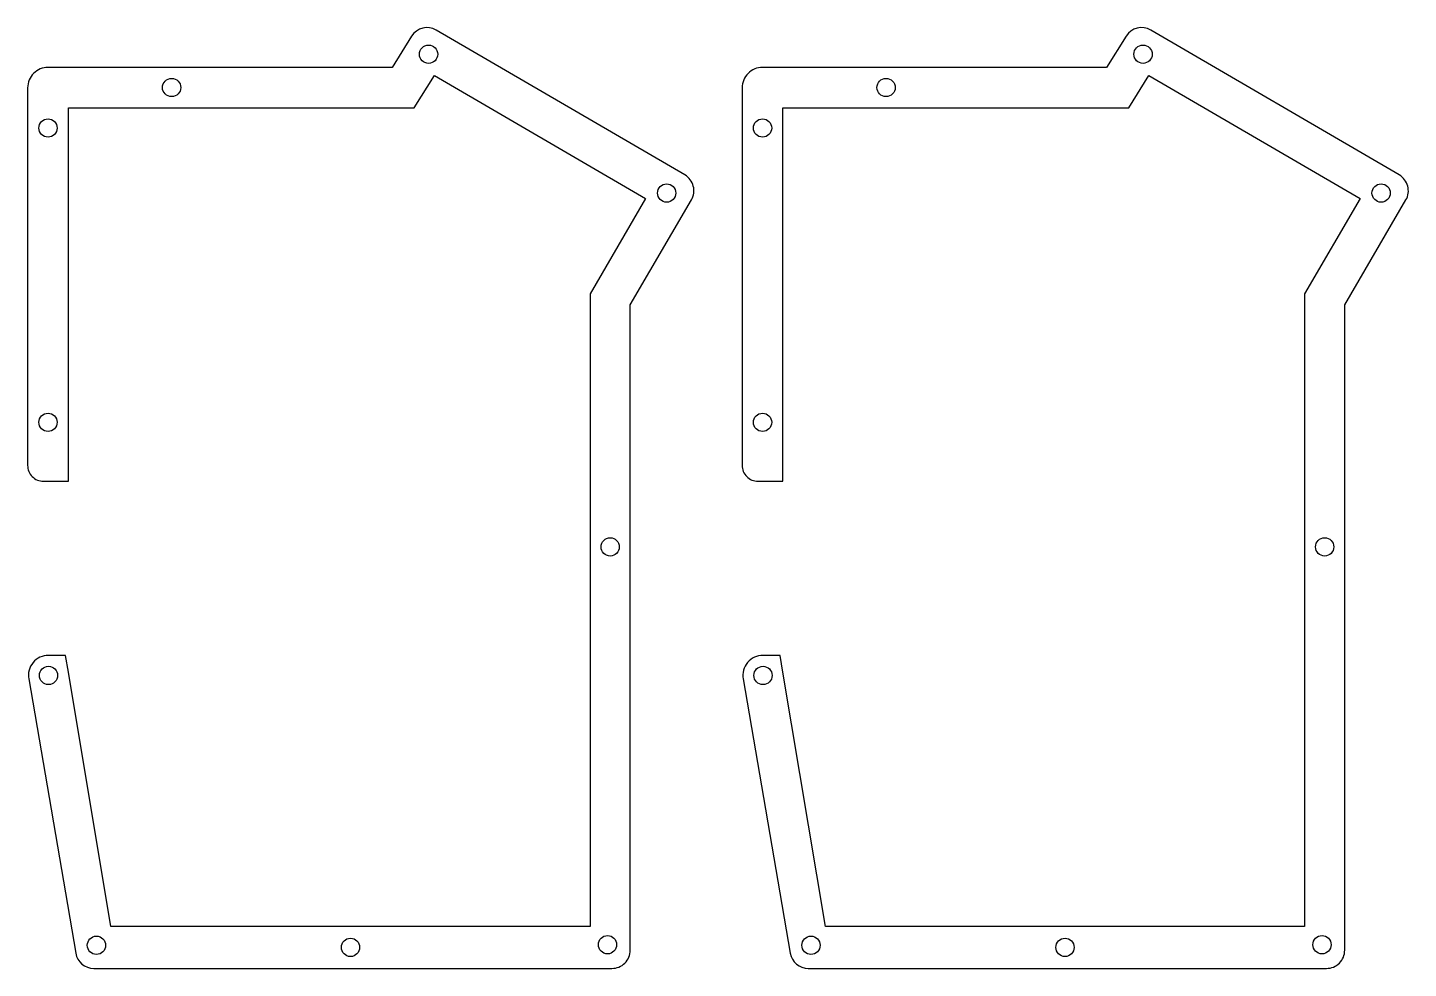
# Model space of a CAD drawing. Extents: x -72 to 154, y 48 to 203.
import ezdxf

# ---------------------------------------------------------------- set-up
doc = ezdxf.new("R2010")
doc.units = 0
doc.header["$MEASUREMENT"] = 0
doc.layers.add('cutouts no trrs', color=2, linetype='Continuous', plot=False)
doc.layers.add('midholes bluemicro', color=1, linetype='Continuous', plot=False)

msp = doc.modelspace()

# ---------------------------------------------------------------- linework, layer by layer
at = {"layer": 'cutouts no trrs', "linetype": 'Continuous'}
for points in [[(-72.31, 95.75), (-64.59, 50.7, 0.365317), (-61.63, 48.2), (23.41, 48.2, 0.414214), (26.41, 51.2), (26.41, 157.17), (36.45, 174.37, 0.414238), (35.37, 178.47), (-5.42, 202.26, 0.405288), (-9.47, 201.26), (-12.67, 196.13), (-48.86, 196.13), (-69.14, 196.13, 0.414214), (-72.49, 192.79), (-72.49, 186.18), (-72.49, 130.79, 0.414214), (-69.89, 128.19), (-65.8, 128.19), (-65.8, 186.18), (-65.8, 189.52), (-51.67, 189.52), (-9.03, 189.52), (-5.73, 194.8), (28.93, 174.59), (19.82, 158.97), (19.82, 55.1), (-58.81, 55.1), (-65.8, 96.84), (-66.26, 99.6), (-69.06, 99.6, 0.466092), (-72.31, 95.72)], [(44.95, 95.75), (52.67, 50.7, 0.365317), (55.63, 48.2), (140.67, 48.2, 0.414214), (143.67, 51.2), (143.67, 157.17), (153.7, 174.37, 0.414238), (152.62, 178.47), (111.84, 202.26, 0.405288), (107.79, 201.26), (104.58, 196.13), (68.4, 196.13), (48.12, 196.13, 0.414214), (44.77, 192.79), (44.77, 186.18), (44.77, 130.79, 0.414214), (47.37, 128.19), (51.46, 128.19), (51.46, 186.18), (51.46, 189.52), (65.59, 189.52), (108.23, 189.52), (111.53, 194.8), (146.19, 174.59), (137.08, 158.97), (137.08, 55.1), (58.44, 55.1), (51.46, 96.84), (51, 99.6), (48.2, 99.6, 0.466092), (44.95, 95.72)]]:
    msp.add_lwpolyline(points, format="xyb", dxfattribs=at)
at = {"layer": 'midholes bluemicro', "linetype": 'Continuous'}
for centre in [(-6.69, 198.3), (110.57, 198.3), (-48.86, 192.83), (68.4, 192.83), (-69.14, 186.18), (48.12, 186.18), (32.39, 175.5), (149.64, 175.5), (-69.14, 137.86), (48.12, 137.86), (23.12, 117.41), (140.38, 117.41), (-69.06, 96.3), (48.2, 96.3), (-61.19, 52), (-19.5, 51.65), (22.68, 52.09), (56.07, 52), (97.76, 51.65), (139.94, 52.09)]:
    msp.add_circle(centre, 1.5, dxfattribs=at)

doc.saveas('drawing.dxf')
